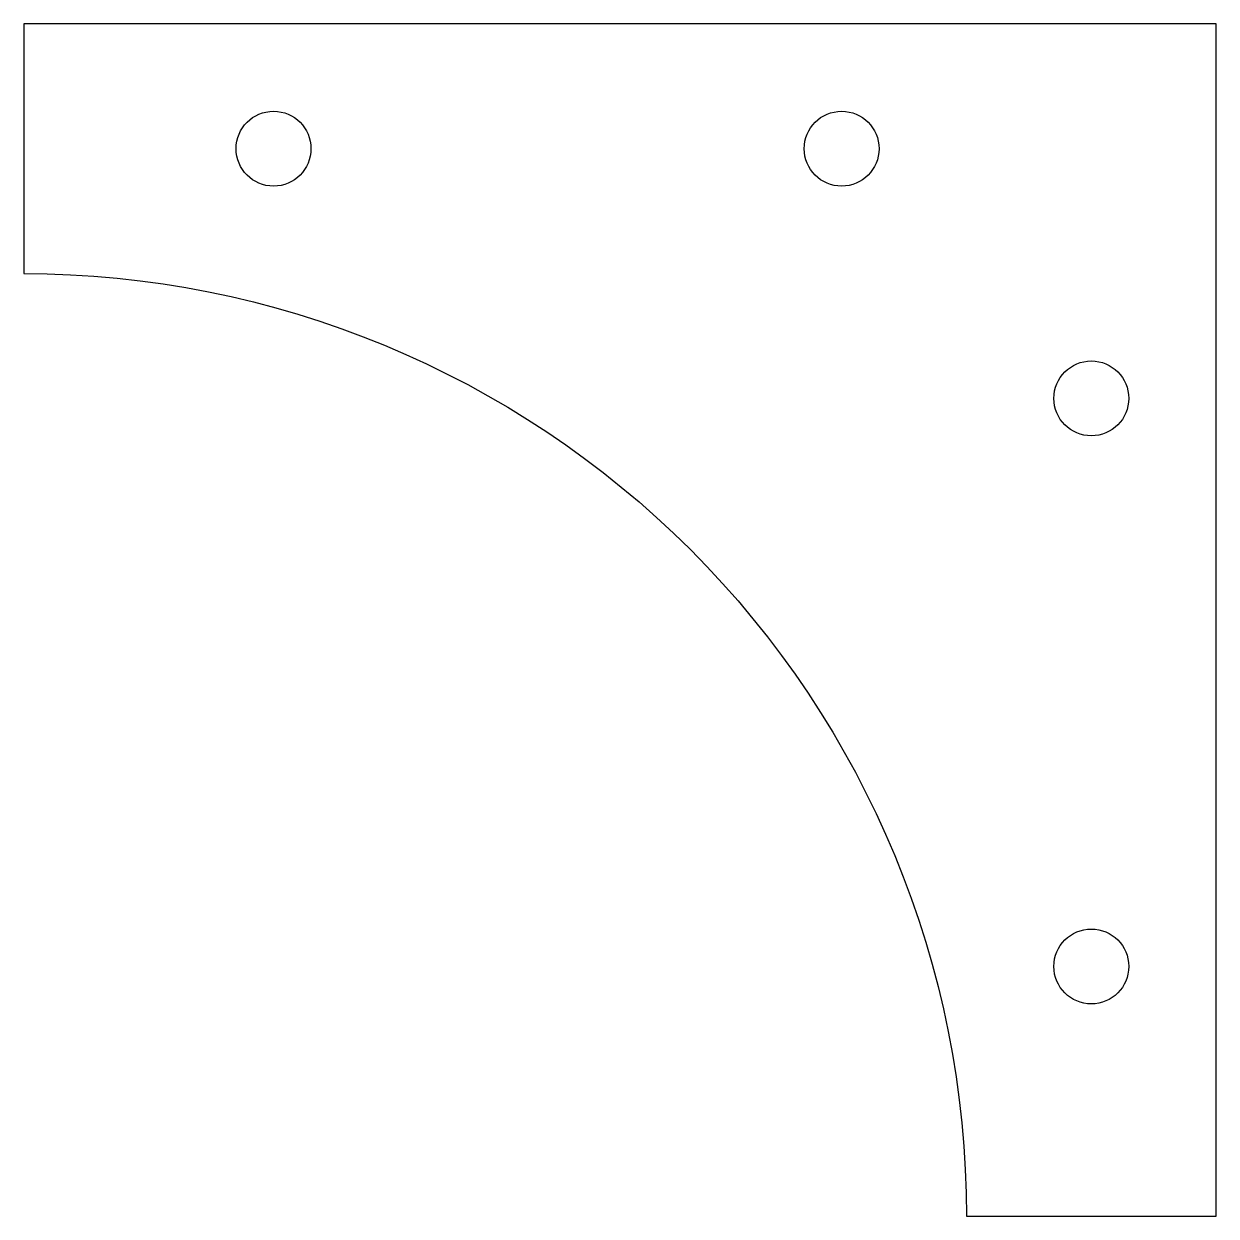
# Model space of a CAD drawing. Header units: millimetres. Extents: x 0 to 95.5, y 0 to 95.5.
import ezdxf

# ---------------------------------------------------------------- set-up
doc = ezdxf.new("R2010")
doc.units = ezdxf.units.MM
for name, color, linetype in [('A_SIDE_HOLES_15.5', 7, 'Continuous'), ('B_SIDE_HOLES_15.5', 7, 'Continuous'), ('OUTSIDE_THROUGH', 7, 'Continuous')]:
    doc.layers.add(name, color=color, linetype=linetype)

msp = doc.modelspace()

# ---------------------------------------------------------------- linework, layer by layer
at = {"layer": 'A_SIDE_HOLES_15.5'}
for centre in [(20, 85.5), (85.5, 65.5)]:
    msp.add_circle(centre, 3, dxfattribs=at)
at = {"layer": 'B_SIDE_HOLES_15.5'}
for centre in [(65.5, 85.5), (85.5, 20)]:
    msp.add_circle(centre, 3, dxfattribs=at)
at = {"layer": 'OUTSIDE_THROUGH'}
msp.add_lwpolyline([(75.5, 0), (95.5, 0), (95.5, 95.5), (0, 95.5), (0, 75.5, -0.414214)], format="xyb", close=True, dxfattribs=at)

doc.saveas('drawing.dxf')
